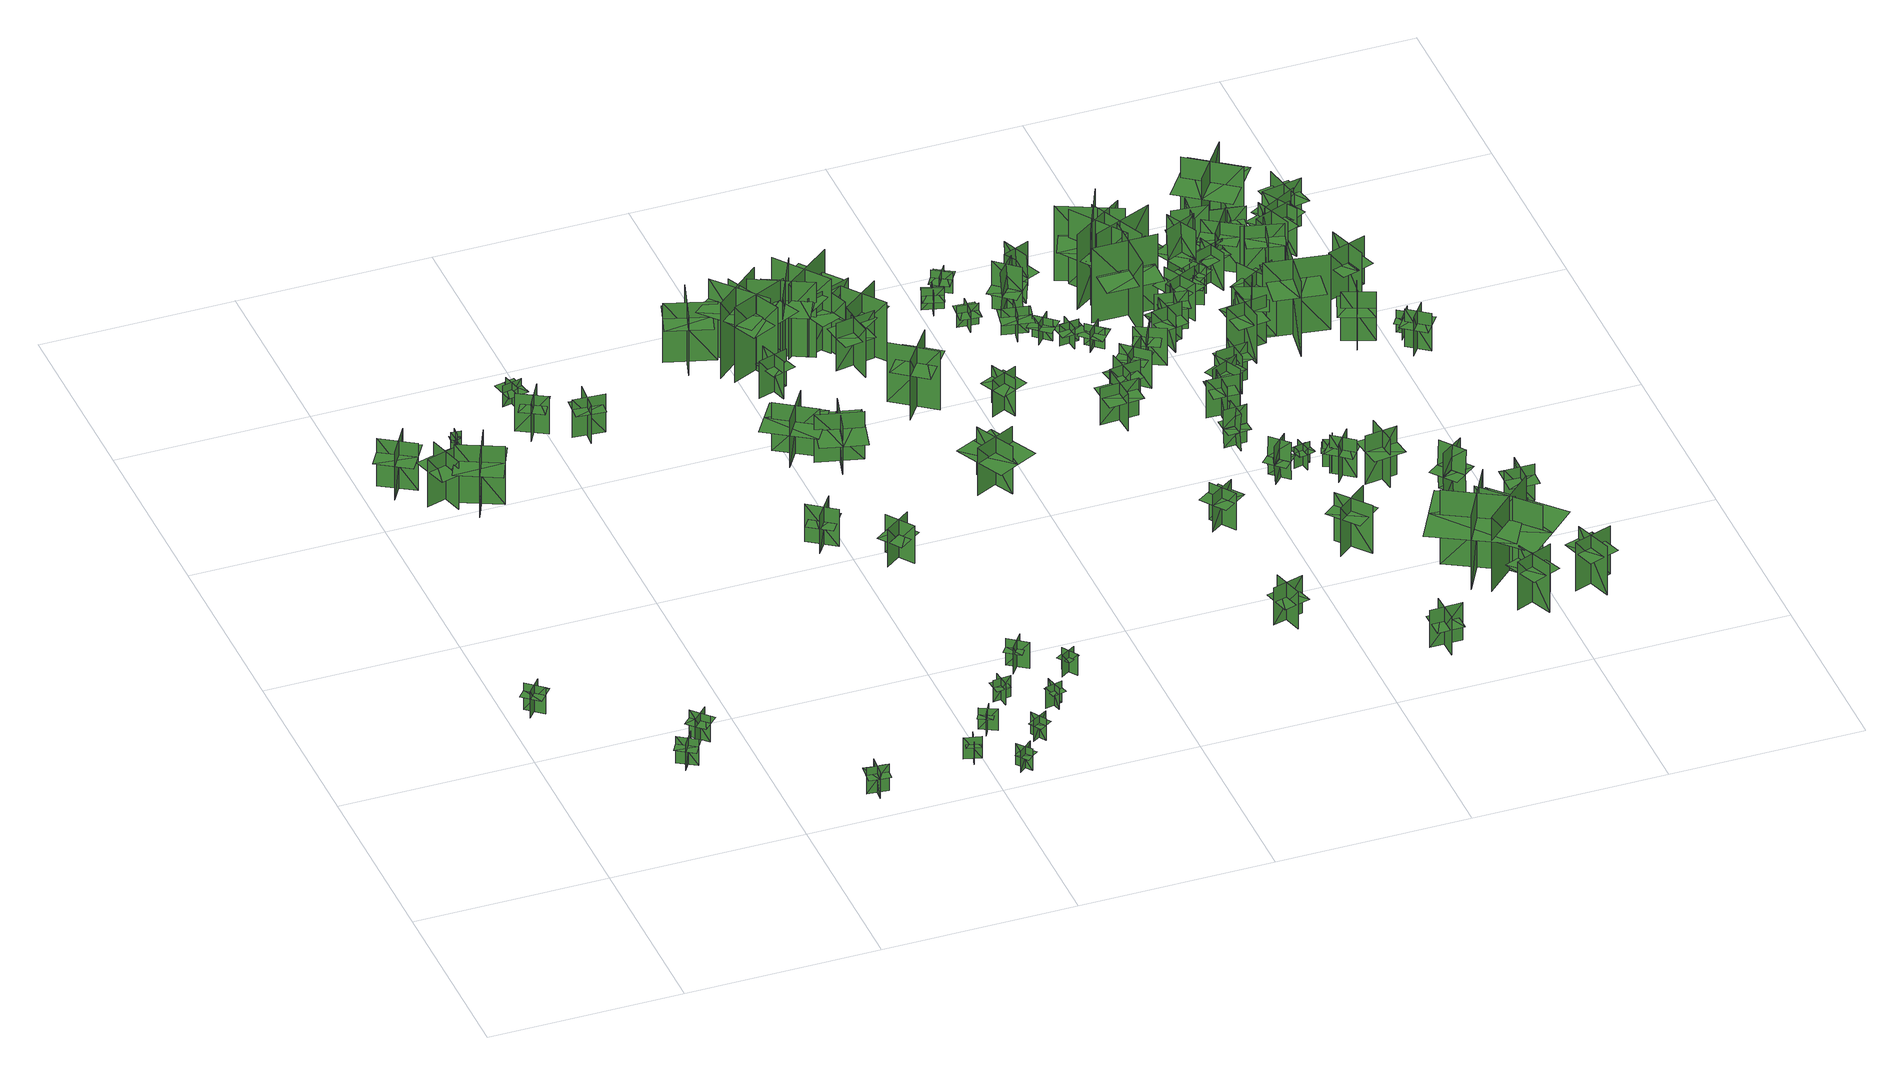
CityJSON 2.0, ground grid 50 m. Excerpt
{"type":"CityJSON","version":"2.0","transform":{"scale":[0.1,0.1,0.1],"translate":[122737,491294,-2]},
"CityObjects":{
"tree1":{"type":"SolitaryVegetationObject","geometry":[{"type":"MultiSurface","lod":"1","boundaries":[[[0,1,2]],[[0,2,3]],[[4,5,6]],[[4,6,7]],[[8,9,10]],[[8,10,11]],[[8,11,12]],[[8,12,13]]]}]},
"tree2":{"type":"SolitaryVegetationObject","geometry":[{"type":"MultiSurface","lod":"1","boundaries":[[[14,15,16]],[[14,16,17]],[[18,19,20]],[[18,20,21]],[[22,23,24]],[[22,24,25]],[[22,25,26]],[[22,26,27]]]}]},
"tree3":{"type":"SolitaryVegetationObject","geometry":[{"type":"MultiSurface","lod":"1","boundaries":[[[28,29,30]],[[28,30,31]],[[32,33,34]],[[32,34,35]],[[36,37,38]],[[36,38,39]],[[36,39,40]],[[36,40,41]]]}]},
"tree4":{"type":"SolitaryVegetationObject","geometry":[{"type":"MultiSurface","lod":"1","boundaries":[[[42,43,44]],[[42,44,45]],[[46,47,48]],[[46,48,49]],[[50,51,52]],[[50,52,53]],[[50,53,54]],[[50,54,55]]]}]},
"tree5":{"type":"SolitaryVegetationObject","geometry":[{"type":"MultiSurface","lod":"1","boundaries":[[[56,57,58]],[[56,58,59]],[[60,61,62]],[[60,62,63]],[[64,65,66]],[[64,66,67]],[[64,67,68]],[[64,68,69]]]}]},
"tree6":{"type":"SolitaryVegetationObject","geometry":[{"type":"MultiSurface","lod":"1","boundaries":[[[70,71,72]],[[70,72,73]],[[74,75,76]],[[74,76,77]],[[78,79,80]],[[78,80,81]],[[78,81,82]],[[78,82,83]]]}]},
"tree7":{"type":"SolitaryVegetationObject","geometry":[{"type":"MultiSurface","lod":"1","boundaries":[[[84,85,86]],[[84,86,87]],[[88,89,90]],[[88,90,91]],[[92,93,94]],[[92,94,95]],[[92,95,96]],[[92,96,97]]]}]},
"tree8":{"type":"SolitaryVegetationObject","geometry":[{"type":"MultiSurface","lod":"1","boundaries":[[[98,99,100]],[[98,100,101]],[[102,103,104]],[[102,104,105]],[[106,107,103]],[[106,103,102]],[[108,109,99]],[[108,99,98]],[[110,111,112]],[[110,112,113]],[[114,115,116]],[[114,116,117]]]}]},
"tree9":{"type":"SolitaryVegetationObject","geometry":[{"type":"MultiSurface","lod":"1","boundaries":[[[118,119,120]],[[118,120,121]],[[122,123,124]],[[122,124,125]],[[126,127,128]],[[126,128,129]],[[126,130,131]],[[126,131,127]]]}]},
"tree10":{"type":"SolitaryVegetationObject","geometry":[{"type":"MultiSurface","lod":"1","boundaries":[[[132,133,134]],[[132,134,135]],[[136,137,138]],[[136,138,139]],[[140,141,142]],[[140,142,143]],[[140,143,144]],[[140,144,145]]]}]},
"tree11":{"type":"SolitaryVegetationObject","geometry":[{"type":"MultiSurface","lod":"1","boundaries":[[[146,147,148]],[[146,148,149]],[[150,151,152]],[[150,152,153]],[[154,155,156]],[[154,156,157]],[[154,157,158]],[[154,158,159]]]}]},
"tree12":{"type":"SolitaryVegetationObject","geometry":[{"type":"MultiSurface","lod":"1","boundaries":[[[160,161,162]],[[160,162,163]],[[164,165,166]],[[164,166,167]],[[168,169,170]],[[168,170,171]],[[168,171,172]],[[168,172,173]]]}]},
"tree13":{"type":"SolitaryVegetationObject","geometry":[{"type":"MultiSurface","lod":"1","boundaries":[[[174,175,176]],[[174,176,177]],[[178,179,180]],[[178,180,181]],[[182,183,184]],[[182,184,185]],[[182,186,187]],[[182,187,183]]]}]},
"tree14":{"type":"SolitaryVegetationObject","geometry":[{"type":"MultiSurface","lod":"1","boundaries":[[[188,189,190]],[[188,190,191]],[[192,193,194]],[[192,194,195]],[[196,197,198]],[[196,198,199]],[[196,199,200]],[[196,200,201]]]}]},
"tree15":{"type":"SolitaryVegetationObject","geometry":[{"type":"MultiSurface","lod":"1","boundaries":[[[202,203,204]],[[202,204,205]],[[206,207,208]],[[206,208,209]],[[210,211,212]],[[210,212,213]],[[210,213,214]],[[210,214,215]]]}]},
"tree16":{"type":"SolitaryVegetationObject","geometry":[{"type":"MultiSurface","lod":"1","boundaries":[[[216,217,218]],[[216,218,219]],[[220,221,222]],[[220,222,223]],[[224,225,226]],[[224,226,227]],[[224,227,228]],[[224,228,229]]]}]},
"tree17":{"type":"SolitaryVegetationObject","geometry":[{"type":"MultiSurface","lod":"1","boundaries":[[[230,231,232]],[[230,232,233]],[[234,235,236]],[[234,236,237]],[[238,239,240]],[[238,240,241]],[[238,242,243]],[[238,243,239]]]}]},
"tree18":{"type":"SolitaryVegetationObject","geometry":[{"type":"MultiSurface","lod":"1","boundaries":[[[244,245,246]],[[244,246,247]],[[248,249,250]],[[248,250,251]],[[252,253,254]],[[252,254,255]],[[252,255,256]],[[252,256,257]]]}]},
"tree19":{"type":"SolitaryVegetationObject","geometry":[{"type":"MultiSurface","lod":"1","boundaries":[[[258,259,260]],[[258,260,261]],[[262,263,264]],[[262,264,265]],[[266,267,268]],[[266,268,269]],[[266,269,270]],[[266,270,271]]]}]},
"tree20":{"type":"SolitaryVegetationObject","geometry":[{"type":"MultiSurface","lod":"1","boundaries":[[[272,273,274]],[[272,274,275]],[[276,277,278]],[[276,278,279]],[[280,281,282]],[[280,282,283]],[[280,284,285]],[[280,285,281]]]}]},
"tree21":{"type":"SolitaryVegetationObject","geometry":[{"type":"MultiSurface","lod":"1","boundaries":[[[286,287,288]],[[286,288,289]],[[290,291,292]],[[290,292,293]],[[294,295,296]],[[294,296,297]],[[294,297,298]],[[294,298,299]]]}]},
"tree22":{"type":"SolitaryVegetationObject","geometry":[{"type":"MultiSurface","lod":"1","boundaries":[[[300,301,302]],[[300,302,303]],[[304,305,306]],[[304,306,307]],[[308,309,310]],[[308,310,311]],[[308,311,312]],[[308,312,313]]]}]},
"tree23":{"type":"SolitaryVegetationObject","geometry":[{"type":"MultiSurface","lod":"1","boundaries":[[[314,315,316]],[[314,316,317]],[[318,319,320]],[[318,320,321]],[[322,323,324]],[[322,324,325]],[[322,326,327]],[[322,327,323]]]}]},
"tree24":{"type":"SolitaryVegetationObject","geometry":[{"type":"MultiSurface","lod":"1","boundaries":[[[328,329,330]],[[328,330,331]],[[332,333,334]],[[332,334,335]],[[336,337,338]],[[336,338,339]],[[336,339,340]],[[336,340,341]]]}]},
"tree25":{"type":"SolitaryVegetationObject","geometry":[{"type":"MultiSurface","lod":"1","boundaries":[[[342,343,344]],[[342,344,345]],[[346,347,348]],[[346,348,349]],[[350,351,352]],[[350,352,353]],[[350,354,355]],[[350,355,351]]]}]},
"tree26":{"type":"SolitaryVegetationObject","geometry":[{"type":"MultiSurface","lod":"1","boundaries":[[[356,357,358]],[[356,358,359]],[[360,361,362]],[[360,362,363]],[[364,365,366]],[[364,366,367]],[[364,367,368]],[[364,368,369]]]}]},
"tree27":{"type":"SolitaryVegetationObject","geometry":[{"type":"MultiSurface","lod":"1","boundaries":[[[370,371,372]],[[370,372,373]],[[374,375,376]],[[374,376,377]],[[378,379,380]],[[378,380,381]],[[378,382,383]],[[378,383,379]]]}]},
"tree28":{"type":"SolitaryVegetationObject","geometry":[{"type":"MultiSurface","lod":"1","boundaries":[[[384,385,386]],[[384,386,387]],[[388,389,390]],[[388,390,391]],[[392,393,394]],[[392,394,395]],[[392,396,397]],[[392,397,393]]]}]},
"tree29":{"type":"SolitaryVegetationObject","geometry":[{"type":"MultiSurface","lod":"1","boundaries":[[[398,399,400]],[[398,400,401]],[[402,403,404]],[[402,404,405]],[[406,407,408]],[[406,408,409]],[[406,410,411]],[[406,411,407]]]}]},
"tree30":{"type":"SolitaryVegetationObject","geometry":[{"type":"MultiSurface","lod":"1","boundaries":[[[412,413,414]],[[412,414,415]],[[416,417,418]],[[416,418,419]],[[420,421,422]],[[420,422,423]],[[420,423,424]],[[420,424,425]]]}]},
"tree31":{"type":"SolitaryVegetationObject","geometry":[{"type":"MultiSurface","lod":"1","boundaries":[[[426,427,428]],[[426,428,429]],[[430,431,432]],[[430,432,433]],[[434,435,436]],[[434,436,437]],[[434,437,438]],[[434,438,439]]]}]},
"tree32":{"type":"SolitaryVegetationObject","geometry":[{"type":"MultiSurface","lod":"1","boundaries":[[[440,441,442]],[[440,442,443]],[[444,445,446]],[[444,446,447]],[[448,449,450]],[[448,450,451]],[[448,451,452]],[[448,452,453]]]}]},
"tree33":{"type":"SolitaryVegetationObject","geometry":[{"type":"MultiSurface","lod":"1","boundaries":[[[454,455,456]],[[454,456,457]],[[458,459,460]],[[458,460,461]],[[462,463,464]],[[462,464,465]],[[462,466,467]],[[462,467,463]]]}]},
"tree34":{"type":"SolitaryVegetationObject","geometry":[{"type":"MultiSurface","lod":"1","boundaries":[[[468,469,470]],[[468,470,471]],[[472,473,474]],[[472,474,475]],[[476,477,478]],[[476,478,479]],[[476,479,480]],[[476,480,481]]]}]},
"tree35":{"type":"SolitaryVegetationObject","geometry":[{"type":"MultiSurface","lod":"1","boundaries":[[[482,483,484]],[[482,484,485]],[[486,487,488]],[[486,488,489]],[[490,491,492]],[[490,492,493]],[[490,494,495]],[[490,495,491]]]}]},
"tree36":{"type":"SolitaryVegetationObject","geometry":[{"type":"MultiSurface","lod":"1","boundaries":[[[496,497,498]],[[496,498,499]],[[500,501,502]],[[500,502,503]],[[504,505,506]],[[504,506,507]],[[504,507,508]],[[504,508,509]]]}]},
"tree37":{"type":"SolitaryVegetationObject","geometry":[{"type":"MultiSurface","lod":"1","boundaries":[[[510,511,512]],[[510,512,513]],[[514,515,516]],[[514,516,517]],[[518,519,520]],[[518,520,521]],[[518,521,522]],[[518,522,523]]]}]},
"tree38":{"type":"SolitaryVegetationObject","geometry":[{"type":"MultiSurface","lod":"1","boundaries":[[[524,525,526]],[[524,526,527]],[[528,529,530]],[[528,530,531]],[[532,533,534]],[[532,534,535]],[[532,535,536]],[[532,536,537]]]}]},
"tree39":{"type":"SolitaryVegetationObject","geometry":[{"type":"MultiSurface","lod":"1","boundaries":[[[538,539,540]],[[538,540,541]],[[542,543,544]],[[542,544,545]],[[546,547,548]],[[546,548,549]],[[546,549,550]],[[546,550,551]]]}]},
"tree40":{"type":"SolitaryVegetationObject","geometry":[{"type":"MultiSurface","lod":"1","boundaries":[[[552,553,554]],[[552,554,555]],[[556,557,558]],[[556,558,559]],[[560,561,562]],[[560,562,563]],[[560,563,564]],[[560,564,565]]]}]},
"tree41":{"type":"SolitaryVegetationObject","geometry":[{"type":"MultiSurface","lod":"1","boundaries":[[[566,567,568]],[[566,568,569]],[[570,571,572]],[[570,572,573]],[[574,575,576]],[[574,576,577]],[[574,577,578]],[[574,578,579]]]}]},
"tree42":{"type":"SolitaryVegetationObject","geometry":[{"type":"MultiSurface","lod":"1","boundaries":[[[580,581,582]],[[580,582,583]],[[584,585,586]],[[584,586,587]],[[588,589,590]],[[588,590,591]],[[588,591,592]],[[588,592,593]]]}]},
"tree43":{"type":"SolitaryVegetationObject","geometry":[{"type":"MultiSurface","lod":"1","boundaries":[[[594,595,596]],[[594,596,597]],[[598,599,600]],[[598,600,601]],[[602,603,604]],[[602,604,605]],[[602,606,607]],[[602,607,603]]]}]},
"tree44":{"type":"SolitaryVegetationObject","geometry":[{"type":"MultiSurface","lod":"1","boundaries":[[[608,609,610]],[[608,610,611]],[[612,613,614]],[[612,614,615]],[[616,617,618]],[[616,618,619]],[[616,620,621]],[[616,621,617]]]}]},
"tree45":{"type":"SolitaryVegetationObject","geometry":[{"type":"MultiSurface","lod":"1","boundaries":[[[622,623,624]],[[622,624,625]],[[626,627,628]],[[626,628,629]],[[630,631,627]],[[630,627,626]],[[632,633,623]],[[632,623,622]],[[622,623,634]],[[622,634,635]],[[622,636,637]],[[622,637,623]]]}]},
"tree46":{"type":"SolitaryVegetationObject","geometry":[{"type":"MultiSurface","lod":"1","boundaries":[[[638,639,640]],[[638,640,641]],[[642,643,644]],[[642,644,645]],[[646,647,648]],[[646,648,649]],[[646,649,650]],[[646,650,651]]]}]},
"tree47":{"type":"SolitaryVegetationObject","geometry":[{"type":"MultiSurface","lod":"1","boundaries":[[[652,653,654]],[[652,654,655]],[[656,657,658]],[[656,658,659]],[[660,661,662]],[[660,662,663]],[[660,663,664]],[[660,664,665]]]}]},
"tree48":{"type":"SolitaryVegetationObject","geometry":[{"type":"MultiSurface","lod":"1","boundaries":[[[666,667,668]],[[666,668,669]],[[670,671,672]],[[670,672,673]],[[674,675,671]],[[674,671,670]],[[676,677,667]],[[676,667,666]],[[666,667,678]],[[666,678,679]],[[666,680,681]],[[666,681,667]]]}]},
"tree49":{"type":"SolitaryVegetationObject","geometry":[{"type":"MultiSurface","lod":"1","boundaries":[[[682,683,684]],[[682,684,685]],[[686,687,688]],[[686,688,689]],[[690,691,692]],[[690,692,693]],[[690,694,695]],[[690,695,691]]]}]},
"tree50":{"type":"SolitaryVegetationObject","geometry":[{"type":"MultiSurface","lod":"1","boundaries":[[[696,697,698]],[[696,698,699]],[[700,701,702]],[[700,702,703]],[[704,705,701]],[[704,701,700]],[[706,707,697]],[[706,697,696]],[[696,697,708]],[[696,708,709]],[[696,710,711]],[[696,711,697]]]}]},
"tree51":{"type":"SolitaryVegetationObject","geometry":[{"type":"MultiSurface","lod":"1","boundaries":[[[712,713,714]],[[712,714,715]],[[716,717,718]],[[716,718,719]],[[720,721,722]],[[720,722,723]],[[720,724,725]],[[720,725,721]]]}]},
"tree52":{"type":"SolitaryVegetationObject","geometry":[{"type":"MultiSurface","lod":"1","boundaries":[[[726,727,728]],[[726,728,729]],[[730,731,732]],[[730,732,733]],[[734,735,736]],[[734,736,737]],[[734,737,738]],[[734,738,739]]]}]},
"tree53":{"type":"SolitaryVegetationObject","geometry":[{"type":"MultiSurface","lod":"1","boundaries":[[[740,741,742]],[[740,742,743]],[[744,745,746]],[[744,746,747]],[[748,749,745]],[[748,745,744]],[[750,751,741]],[[750,741,740]],[[740,741,752]],[[740,752,753]],[[740,754,755]],[[740,755,741]]]}]},
"tree54":{"type":"SolitaryVegetationObject","geometry":[{"type":"MultiSurface","lod":"1","boundaries":[[[756,757,758]],[[756,758,759]],[[760,761,762]],[[760,762,763]],[[764,765,761]],[[764,761,760]],[[766,767,757]],[[766,757,756]],[[756,757,768]],[[756,768,769]],[[756,770,771]],[[756,771,757]]]}]},
"tree55":{"type":"SolitaryVegetationObject","geometry":[{"type":"MultiSurface","lod":"1","boundaries":[[[772,773,774]],[[772,774,775]],[[776,777,778]],[[776,778,779]],[[780,781,782]],[[780,782,783]],[[780,784,785]],[[780,785,781]]]}]},
"tree56":{"type":"SolitaryVegetationObject","geometry":[{"type":"MultiSurface","lod":"1","boundaries":[[[786,787,788]],[[786,788,789]],[[790,791,792]],[[790,792,793]],[[794,795,796]],[[794,796,797]],[[794,798,799]],[[794,799,795]]]}]},
"tree57":{"type":"SolitaryVegetationObject","geometry":[{"type":"MultiSurface","lod":"1","boundaries":[[[800,801,802]],[[800,802,803]],[[804,805,806]],[[804,806,807]],[[808,809,810]],[[808,810,811]],[[808,811,812]],[[808,812,813]]]}]},
"tree58":{"type":"SolitaryVegetationObject","geometry":[{"type":"MultiSurface","lod":"1","boundaries":[[[814,815,816]],[[814,816,817]],[[818,819,820]],[[818,820,821]],[[822,823,824]],[[822,824,825]],[[822,826,827]],[[822,827,823]]]}]},
"tree59":{"type":"SolitaryVegetationObject","geometry":[{"type":"MultiSurface","lod":"1","boundaries":[[[828,829,830]],[[828,830,831]],[[832,833,834]],[[832,834,835]],[[836,837,838]],[[836,838,839]],[[836,840,841]],[[836,841,837]]]}]},
"tree60":{"type":"SolitaryVegetationObject","geometry":[{"type":"MultiSurface","lod":"1","boundaries":[[[842,843,844]],[[842,844,845]],[[846,847,848]],[[846,848,849]],[[850,851,852]],[[850,852,853]],[[850,851,854]],[[850,854,855]]]}]},
"tree61":{"type":"SolitaryVegetationObject","geometry":[{"type":"MultiSurface","lod":"1","boundaries":[[[856,857,858]],[[856,858,859]],[[860,861,862]],[[860,862,863]],[[864,865,866]],[[864,866,867]],[[864,868,869]],[[864,869,865]]]}]},
"tree62":{"type":"SolitaryVegetationObject","geometry":[{"type":"MultiSurface","lod":"1","boundaries":[[[870,871,872]],[[870,872,873]],[[874,875,876]],[[874,876,877]],[[878,879,880]],[[878,880,881]],[[878,882,883]],[[878,883,879]]]}]},
"tree63":{"type":"SolitaryVegetationObject","geometry":[{"type":"MultiSurface","lod":"1","boundaries":[[[884,885,886]],[[884,886,887]],[[888,889,890]],[[888,890,891]],[[892,893,894]],[[892,894,895]],[[892,896,897]],[[892,897,893]]]}]},
"tree64":{"type":"SolitaryVegetationObject","geometry":[{"type":"MultiSurface","lod":"1","boundaries":[[[898,899,900]],[[898,900,901]],[[902,903,904]],[[902,904,905]],[[906,907,908]],[[906,908,909]],[[906,910,911]],[[906,911,907]]]}]},
"tree65":{"type":"SolitaryVegetationObject","geometry":[{"type":"MultiSurface","lod":"1","boundaries":[[[912,913,914]],[[912,914,915]],[[916,917,918]],[[916,918,919]],[[920,921,922]],[[920,922,923]],[[920,924,925]],[[920,925,921]]]}]},
"tree66":{"type":"SolitaryVegetationObject","geometry":[{"type":"MultiSurface","lod":"1","boundaries":[[[926,927,928]],[[926,928,929]],[[930,931,932]],[[930,932,933]],[[934,935,936]],[[934,936,937]],[[934,938,939]],[[934,939,935]]]}]},
"tree67":{"type":"SolitaryVegetationObject","geometry":[{"type":"MultiSurface","lod":"1","boundaries":[[[940,941,942]],[[940,942,943]],[[944,945,946]],[[944,946,947]],[[948,949,950]],[[948,950,951]],[[948,951,952]],[[948,952,953]]]}]},
"tree68":{"type":"SolitaryVegetationObject","geometry":[{"type":"MultiSurface","lod":"1","boundaries":[[[954,955,956]],[[954,956,957]],[[958,959,960]],[[958,960,961]],[[962,963,964]],[[962,964,965]],[[962,966,967]],[[962,967,963]]]}]},
"tree69":{"type":"SolitaryVegetationObject","geometry":[{"type":"MultiSurface","lod":"1","boundaries":[[[968,969,970]],[[968,970,971]],[[972,973,974]],[[972,974,975]],[[976,977,978]],[[976,978,979]],[[976,980,981]],[[976,981,977]]]}]},
"tree70":{"type":"SolitaryVegetationObject","geometry":[{"type":"MultiSurface","lod":"1","boundaries":[[[982,983,984]],[[982,984,985]],[[986,987,988]],[[986,988,989]],[[990,991,992]],[[990,992,993]],[[990,994,995]],[[990,995,991]]]}]},
"tree71":{"type":"SolitaryVegetationObject","geometry":[{"type":"MultiSurface","lod":"1","boundaries":[[[996,997,998]],[[996,998,999]],[[1000,1001,1002]],[[1000,1002,1003]],[[1004,1005,1006]],[[1004,1006,1007]],[[1004,1007,1008]],[[1004,1008,1009]]]}]},
"tree72":{"type":"SolitaryVegetationObject","geometry":[{"type":"MultiSurface","lod":"1","boundaries":[[[1010,1011,1012]],[[1010,1012,1013]],[[1014,1015,1016]],[[1014,1016,1017]],[[1018,1019,1020]],[[1018,1020,1021]],[[1018,1021,1022]],[[1018,1022,1023]]]}]},
"tree73":{"type":"SolitaryVegetationObject","geometry":[{"type":"MultiSurface","lod":"1","boundaries":[[[1024,1025,1026]],[[1024,1026,1027]],[[1028,1029,1030]],[[1028,1030,1031]],[[1032,1033,1029]],[[1032,1029,1028]],[[1034,1035,1025]],[[1034,1025,1024]],[[1024,1025,1036]],[[1024,1036,1037]],[[1024,1038,1039]],[[1024,1039,1025]]]}]},
"tree74":{"type":"SolitaryVegetationObject","geometry":[{"type":"MultiSurface","lod":"1","boundaries":[[[1040,1041,1042]],[[1040,1042,1043]],[[1044,1045,1046]],[[1044,1046,1047]],[[1048,1049,1050]],[[1048,1050,1051]],[[1048,1052,1053]],[[1048,1053,1049]]]}]},
"tree75":{"type":"SolitaryVegetationObject","geometry":[{"type":"MultiSurface","lod":"1","boundaries":[[[1054,1055,1056]],[[1054,1056,1057]],[[1058,1059,1060]],[[1058,1060,1061]],[[1062,1063,1064]],[[1062,1064,1065]],[[1062,1066,1067]],[[1062,1067,1063]]]}]},
"tree76":{"type":"SolitaryVegetationObject","geometry":[{"type":"MultiSurface","lod":"1","boundaries":[[[1068,1069,1070]],[[1068,1070,1071]],[[1072,1073,1074]],[[1072,1074,1075]],[[1076,1077,1073]],[[1076,1073,1072]],[[1078,1079,1069]],[[1078,1069,1068]],[[1068,1069,1080]],[[1068,1080,1081]],[[1068,1082,1083]],[[1068,1083,1069]]]}]},
"tree77":{"type":"SolitaryVegetationObject","geometry":[{"type":"MultiSurface","lod":"1","boundaries":[[[1084,1085,1086]],[[1084,1086,1087]],[[1088,1089,1090]],[[1088,1090,1091]],[[1092,1093,1094]],[[1092,1094,1095]],[[1092,1096,1097]],[[1092,1097,1093]]]}]},
"tree78":{"type":"SolitaryVegetationObject","geometry":[{"type":"MultiSurface","lod":"1","boundaries":[[[1098,1099,1100]],[[1098,1100,1101]],[[1102,1103,1104]],[[1102,1104,1105]],[[1106,1107,1103]],[[1106,1103,1102]],[[1108,1109,1099]],[[1108,1099,1098]],[[1098,1099,1110]],[[1098,1110,1111]],[[1098,1112,1113]],[[1098,1113,1099]]]}]},
"tree79":{"type":"SolitaryVegetationObject","geometry":[{"type":"MultiSurface","lod":"1","boundaries":[[[1114,1115,1116]],[[1114,1116,1117]],[[1118,1119,1120]],[[1118,1120,1121]],[[1122,1123,1124]],[[1122,1124,1125]],[[1122,1126,1127]],[[1122,1127,1123]]]}]},
"tree80":{"type":"SolitaryVegetationObject","geometry":[{"type":"MultiSurface","lod":"1","boundaries":[[[1128,1129,1130]],[[1128,1130,1131]],[[1132,1133,1134]],[[1132,1134,1135]],[[1136,1137,1138]],[[1136,1138,1139]],[[1136,1140,1141]],[[1136,1141,1137]]]}]},
"tree81":{"type":"SolitaryVegetationObject","geometry":[{"type":"MultiSurface","lod":"1","boundaries":[[[1142,1143,1144]],[[1142,1144,1145]],[[1146,1147,1148]],[[1146,1148,1149]],[[1150,1151,1152]],[[1150,1152,1153]],[[1150,1154,1155]],[[1150,1155,1151]]]}]},
"tree82":{"type":"SolitaryVegetationObject","geometry":[{"type":"MultiSurface","lod":"1","boundaries":[[[1156,1157,1158]],[[1156,1158,1159]],[[1160,1161,1162]],[[1160,1162,1163]],[[1164,1165,1166]],[[1164,1166,1167]],[[1164,1168,1169]],[[1164,1169,1165]]]}]},
"tree83":{"type":"SolitaryVegetationObject","geometry":[{"type":"MultiSurface","lod":"1","boundaries":[[[1170,1171,1172]],[[1170,1172,1173]],[[1174,1175,1176]],[[1174,1176,1177]],[[1178,1179,1180]],[[1178,1180,1181]],[[1178,1182,1183]],[[1178,1183,1179]]]}]},
"tree84":{"type":"SolitaryVegetationObject","geometry":[{"type":"MultiSurface","lod":"1","boundaries":[[[1184,1185,1186]],[[1184,1186,1187]],[[1188,1189,1190]],[[1188,1190,1191]],[[1192,1193,1189]],[[1192,1189,1188]],[[1194,1195,1185]],[[1194,1185,1184]],[[1184,1185,1196]],[[1184,1196,1197]],[[1184,1198,1199]],[[1184,1199,1185]]]}]},
"tree85":{"type":"SolitaryVegetationObject","geometry":[{"type":"MultiSurface","lod":"1","boundaries":[[[1200,1201,1202]],[[1200,1202,1203]],[[1204,1205,1206]],[[1204,1206,1207]],[[1208,1209,1210]],[[1208,1210,1211]],[[1208,1212,1213]],[[1208,1213,1209]]]}]},
"tree86":{"type":"SolitaryVegetationObject","geometry":[{"type":"MultiSurface","lod":"1","boundaries":[[[1214,1215,1216]],[[1214,1216,1217]],[[1218,1219,1220]],[[1218,1220,1221]],[[1222,1223,1224]],[[1222,1224,1225]],[[1222,1225,1226]],[[1222,1226,1227]]]}]},
"tree87":{"type":"SolitaryVegetationObject","geometry":[{"type":"MultiSurface","lod":"1","boundaries":[[[1228,1229,1230]],[[1228,1230,1231]],[[1232,1233,1234]],[[1232,1234,1235]],[[1236,1237,1238]],[[1236,1238,1239]],[[1236,1240,1241]],[[1236,1241,1237]]]}]},
"tree88":{"type":"SolitaryVegetationObject","geometry":[{"type":"MultiSurface","lod":"1","boundaries":[[[1242,1243,1244]],[[1242,1244,1245]],[[1246,1247,1248]],[[1246,1248,1249]],[[1250,1251,1252]],[[1250,1252,1253]],[[1250,1254,1255]],[[1250,1255,1251]]]}]},
"tree89":{"type":"SolitaryVegetationObject","geometry":[{"type":"MultiSurface","lod":"1","boundaries":[[[1256,1257,1258]],[[1256,1258,1259]],[[1260,1261,1262]],[[1260,1262,1263]],[[1264,1265,1266]],[[1264,1266,1267]],[[1264,1267,1268]],[[1264,1268,1269]]]}]},
"tree90":{"type":"SolitaryVegetationObject","geometry":[{"type":"MultiSurface","lod":"1","boundaries":[[[1270,1271,1272]],[[1270,1272,1273]],[[1274,1275,1276]],[[1274,1276,1277]],[[1278,1279,1280]],[[1278,1280,1281]],[[1278,1282,1283]],[[1278,1283,1279]]]}]},
"tree91":{"type":"SolitaryVegetationObject","geometry":[{"type":"MultiSurface","lod":"1","boundaries":[[[1284,1285,1286]],[[1284,1286,1287]],[[1288,1289,1290]],[[1288,1290,1291]],[[1292,1293,1294]],[[1292,1294,1295]],[[1292,1296,1297]],[[1292,1297,1293]]]}]},
"tree92":{"type":"SolitaryVegetationObject","geometry":[{"type":"MultiSurface","lod":"1","boundaries":[[[1298,1299,1300]],[[1298,1300,1301]],[[1302,1303,1304]],[[1302,1304,1305]],[[1306,1307,1308]],[[1306,1308,1309]],[[1306,1310,1311]],[[1306,1311,1307]]]}]},
"tree93":{"type":"SolitaryVegetationObject","geometry":[{"type":"MultiSurface","lod":"1","boundaries":[[[1312,1313,1314]],[[1312,1314,1315]],[[1316,1317,1318]],[[1316,1318,1319]],[[1320,1321,1322]],[[1320,1322,1323]],[[1320,1324,1325]],[[1320,1325,1321]]]}]},
"tree94":{"type":"SolitaryVegetationObject","geometry":[{"type":"MultiSurface","lod":"1","boundaries":[[[1326,1327,1328]],[[1326,1328,1329]],[[1330,1331,1332]],[[1330,1332,1333]],[[1334,1335,1336]],[[1334,1336,1337]],[[1334,1338,1339]],[[1334,1339,1335]]]}]},
"tree95":{"type":"SolitaryVegetationObject","geometry":[{"type":"MultiSurface","lod":"1","boundaries":[[[1340,1341,1342]],[[1340,1342,1343]],[[1344,1345,1346]],[[1344,1346,1347]],[[1348,1349,1350]],[[1348,1350,1351]],[[1348,1352,1353]],[[1348,1353,1349]]]}]},
"tree96":{"type":"SolitaryVegetationObject","geometry":[{"type":"MultiSurface","lod":"1","boundaries":[[[1354,1355,1356]],[[1354,1356,1357]],[[1358,1359,1360]],[[1358,1360,1361]],[[1362,1363,1364]],[[1362,1364,1365]],[[1362,1365,1366]],[[1362,1366,1367]]]}]},
"tree97":{"type":"SolitaryVegetationObject","geometry":[{"type":"MultiSurface","lod":"1","boundaries":[[[1368,1369,1370]],[[1368,1370,1371]],[[1372,1373,1374]],[[1372,1374,1375]],[[1376,1377,1378]],[[1376,1378,1379]],[[1376,1380,1381]],[[1376,1381,1377]]]}]}
},
"vertices":[
[84,700,20],[49,658,20],[49,658,97],[84,700,97],[48,697,20],[90,661,20],[90,661,97],[48,697,97],[48,697,75],[30,676,75],[72,640,75],[90,661,75],[108,683,75],[65,718,75],
[319,328,20],[349,375,20],[349,375,97],[319,328,97],[355,336,20],[308,366,20],[308,366,97],[355,336,97],[355,336,76],[370,359,76],[323,389,76],[308,366,76],[294,342,76],[340,312,76],
[415,417,19],[376,456,19],[376,456,96],[415,417,96],[415,454,19],[376,414,19],[376,414,96],[415,454,96],[415,454,75],[396,473,75],[357,434,75],[376,414,75],[396,395,75],[435,434,75],
[53,1572,41],[106,1657,41],[106,1657,179],[53,1572,179],[118,1587,41],[33,1640,41],[33,1640,179],[118,1587,179],[118,1587,140],[144,1629,140],[60,1682,140],[33,1640,140],[7,1597,140],[91,1545,140],
[212,1546,40],[116,1519,40],[116,1519,179],[212,1546,179],[154,1579,40],[181,1483,40],[181,1483,179],[154,1579,179],[154,1579,140],[106,1565,140],[134,1469,140],[181,1483,140],[229,1497,140],[202,1592,140],
[217,1437,38],[268,1548,38],[268,1548,207],[217,1437,207],[293,1465,38],[183,1516,38],[183,1516,207],[293,1465,207],[293,1465,160],[319,1520,160],[209,1571,160],[183,1516,160],[157,1461,160],[267,1409,160],
[688,89,18],[743,84,18],[743,84,95],[688,89,95],[711,61,18],[716,116,18],[716,116,95],[711,61,95],[711,61,74],[739,58,74],[744,113,74],[716,116,74],[689,119,74],[683,64,74],
[259,1698,44],[261,1724,44],[261,1724,93],[259,1698,93],[274,1711,45],[248,1713,45],[248,1712,93],[274,1710,93],[274,1710,32],[248,1712,32],[259,1698,32],[261,1724,32],[259,1698,68],[261,1724,68],[248,1725,73],[246,1699,73],[261,1720,76],[259,1701,76],[269,1700,79],[271,1720,79],
[491,1775,21],[450,1704,21],[450,1704,131],[491,1775,131],[428,1758,21],[500,1717,21],[500,1717,131],[428,1758,131],[488,1769,102],[450,1704,102],[479,1687,102],[516,1753,102],[459,1786,102],[422,1720,102],
[989,111,32],[945,123,32],[945,123,94],[989,111,94],[975,137,32],[975,137,94],[962,92,94],[962,92,32],[975,137,74],[956,142,74],[946,106,74],[965,101,74],[983,96,74],[993,132,74],
[437,1863,17],[437,1863,79],[489,1875,79],[489,1875,17],[457,1893,17],[457,1893,79],[468,1843,79],[468,1843,17],[456,1901,59],[429,1895,59],[443,1833,59],[469,1838,59],[496,1844,59],[482,1907,59],
[1053,22,33],[1089,52,33],[1089,52,95],[1053,22,95],[1083,20,33],[1083,20,95],[1053,56,95],[1053,56,33],[1083,20,75],[1098,32,75],[1074,61,75],[1059,48,75],[1044,36,75],[1068,7,75],
[629,1679,20],[547,1686,20],[547,1686,130],[629,1679,130],[587,1728,20],[580,1646,20],[580,1646,130],[587,1728,130],[622,1679,102],[547,1686,102],[544,1653,102],[619,1647,102],[625,1712,102],[549,1718,102],
[1049,227,36],[1027,186,36],[1027,186,98],[1049,227,98],[1020,218,36],[1020,218,98],[1062,197,98],[1062,197,36],[1020,218,79],[1011,201,79],[1044,184,79],[1053,201,79],[1062,218,79],[1029,235,79],
[1123,120,40],[1163,144,40],[1163,144,102],[1123,120,102],[1152,113,40],[1152,113,102],[1128,153,102],[1128,153,40],[1152,113,83],[1169,124,83],[1149,155,83],[1133,145,83],[1116,135,83],[1136,103,83],
[1108,326,41],[1113,280,41],[1113,280,103],[1108,326,103],[1090,302,41],[1090,302,103],[1136,308,103],[1136,308,41],[1090,302,83],[1092,283,83],[1129,287,83],[1127,307,83],[1124,326,83],[1087,322,83],
[914,998,51],[963,1067,51],[963,1067,160],[914,998,160],[966,1007,51],[966,1007,160],[897,1056,160],[897,1056,51],[915,1004,118],[957,1064,118],[929,1084,118],[887,1024,118],[944,984,118],[986,1044,118],
[1222,210,47],[1212,256,47],[1212,256,109],[1222,210,109],[1238,235,47],[1238,235,109],[1193,225,109],[1193,225,47],[1238,235,90],[1234,254,90],[1198,246,90],[1202,227,90],[1206,208,90],[1242,216,90],
[1205,430,47],[1171,383,47],[1171,383,124],[1205,430,124],[1168,424,47],[1168,424,124],[1215,390,124],[1215,390,47],[1168,424,100],[1154,405,100],[1191,377,100],[1206,397,100],[1220,417,100],[1182,444,100],
[1113,940,51],[1045,890,51],[1045,890,160],[1113,940,160],[1061,948,51],[1061,948,160],[1110,880,160],[1110,880,51],[1111,934,118],[1051,891,118],[1071,863,118],[1131,906,118],[1090,963,118],[1030,920,118],
[1311,346,55],[1272,321,55],[1272,321,117],[1311,346,117],[1282,352,55],[1282,352,117],[1308,313,117],[1308,313,55],[1282,352,98],[1266,342,98],[1286,311,98],[1303,321,98],[1319,332,98],[1298,363,98],
[987,1392,17],[987,1392,157],[1053,1493,157],[1053,1493,17],[972,1472,17],[972,1472,157],[1069,1408,157],[1069,1408,17],[957,1482,111],[924,1432,111],[1045,1352,111],[1078,1402,111],[1111,1453,111],[990,1532,111],
[982,1860,17],[857,1898,17],[857,1898,189],[982,1860,189],[933,1950,17],[895,1826,17],[895,1826,189],[933,1950,189],[971,1863,145],[857,1898,145],[842,1848,145],[956,1814,145],[986,1912,145],[872,1947,145],
[1167,1364,15],[1167,1364,154],[1050,1393,154],[1050,1393,15],[1096,1323,15],[1096,1323,154],[1124,1436,154],[1124,1436,15],[1092,1306,109],[1151,1292,109],[1185,1432,109],[1126,1446,109],[1067,1460,109],[1034,1320,109],
[1078,1761,20],[970,1887,20],[970,1887,239],[1078,1761,239],[1087,1892,20],[961,1784,20],[961,1784,239],[1087,1892,239],[1068,1772,182],[970,1887,182],[920,1845,182],[1019,1729,182],[1118,1814,182],[1020,1929,182],
[1074,1661,14],[1050,1739,14],[1050,1739,123],[1074,1661,123],[1098,1707,14],[1098,1707,123],[1020,1683,123],[1020,1683,14],[1098,1707,89],[1088,1739,89],[1026,1720,89],[1036,1688,89],[1046,1655,89],[1108,1675,89],
[1137,1830,17],[987,1760,17],[987,1760,237],[1137,1830,237],[1014,1874,17],[1083,1724,17],[1083,1724,237],[1014,1874,237],[1124,1824,180],[987,1760,180],[1014,1701,180],[1151,1764,180],[1096,1883,180],[959,1819,180],
[1179,1903,17],[1107,1754,17],[1107,1754,236],[1179,1903,236],[1056,1859,17],[1205,1787,17],[1205,1787,236],[1056,1859,236],[1173,1890,180],[1107,1754,180],[1166,1726,180],[1232,1862,180],[1114,1919,180],[1048,1783,180],
[1272,1907,15],[1142,1805,15],[1142,1805,234],[1272,1907,234],[1143,1922,15],[1244,1791,15],[1244,1791,234],[1143,1922,234],[1261,1898,178],[1142,1805,178],[1182,1753,178],[1302,1846,178],[1221,1949,178],[1102,1856,178],
[1470,1177,20],[1470,1177,159],[1363,1124,159],[1363,1124,20],[1443,1101,20],[1443,1101,159],[1391,1205,159],[1391,1205,20],[1451,1085,114],[1505,1112,114],[1441,1241,114],[1387,1214,114],[1333,1188,114],[1397,1058,114],
[1219,1868,19],[1264,1749,19],[1264,1749,189],[1219,1868,189],[1185,1793,19],[1185,1793,189],[1305,1839,189],[1305,1839,19],[1185,1793,136],[1204,1743,136],[1300,1780,136],[1281,1829,136],[1262,1879,136],[1166,1843,136],
[1268,1771,18],[1285,1668,18],[1285,1668,158],[1268,1771,158],[1229,1717,18],[1229,1717,158],[1332,1734,158],[1332,1734,18],[1229,1717,114],[1236,1674,114],[1319,1687,114],[1311,1730,114],[1304,1774,114],[1222,1760,114],
[1404,1587,9],[1327,1482,9],[1327,1482,181],[1404,1587,181],[1303,1571,9],[1407,1493,9],[1407,1493,181],[1303,1571,181],[1398,1578,137],[1327,1482,137],[1368,1451,137],[1439,1547,137],[1356,1608,137],[1286,1512,137],
[1358,1804,19],[1257,1725,19],[1257,1725,190],[1358,1804,190],[1277,1813,19],[1277,1813,190],[1355,1712,190],[1355,1712,19],[1277,1813,136],[1235,1781,136],[1297,1700,136],[1340,1733,136],[1382,1765,136],[1319,1846,136],
[1845,394,48],[1867,312,48],[1867,312,157],[1845,394,157],[1819,348,48],[1819,348,157],[1900,370,157],[1900,370,48],[1849,389,115],[1869,318,115],[1902,327,115],[1882,398,115],[1815,380,115],[1834,309,115],
[1562,1398,17],[1529,1468,17],[1529,1468,125],[1562,1398,125],[1580,1446,17],[1510,1413,17],[1510,1413,125],[1580,1446,125],[1580,1446,95],[1563,1481,95],[1493,1448,95],[1510,1413,95],[1526,1378,95],[1596,1411,95],
[1502,1867,26],[1502,1867,88],[1554,1852,88],[1554,1852,26],[1535,1884,26],[1535,1884,88],[1520,1834,88],[1520,1834,26],[1537,1891,67],[1512,1899,67],[1493,1838,67],[1518,1830,67],[1544,1822,67],[1563,1883,67],
[1845,848,13],[1889,784,13],[1889,784,121],[1845,848,121],[1835,797,13],[1899,841,13],[1899,841,121],[1835,797,121],[1835,797,91],[1857,765,91],[1921,810,91],[1899,841,91],[1877,873,91],[1813,829,91],
[1557,1776,21],[1557,1776,83],[1611,1771,83],[1611,1771,21],[1585,1799,21],[1585,1799,83],[1581,1747,83],[1581,1747,21],[1586,1806,63],[1559,1808,63],[1554,1745,63],[1581,1742,63],[1608,1740,63],[1613,1804,63],
[1550,1931,25],[1550,1931,87],[1595,1903,87],[1595,1903,25],[1585,1938,25],[1585,1938,87],[1558,1895,87],[1558,1895,25],[1589,1945,66],[1567,1959,66],[1533,1905,66],[1555,1891,66],[1578,1877,66],[1612,1931,66],
[1782,1340,21],[1788,1240,21],[1788,1240,129],[1782,1340,129],[1735,1286,21],[1835,1292,21],[1835,1292,129],[1735,1286,129],[1739,1286,99],[1742,1242,99],[1834,1248,99],[1831,1292,99],[1828,1336,99],[1736,1330,99],
[1684,1734,22],[1684,1734,99],[1671,1669,99],[1671,1669,22],[1709,1696,22],[1709,1696,99],[1645,1709,99],[1645,1709,22],[1718,1694,74],[1725,1727,74],[1646,1742,74],[1640,1710,74],[1633,1677,74],[1712,1661,74],
[2165,160,55],[2167,76,55],[2167,76,164],[2165,160,164],[2129,122,55],[2129,122,164],[2213,123,164],[2213,123,55],[2169,155,123],[2170,82,123],[2204,82,123],[2203,156,123],[2133,155,123],[2134,81,123],
[1863,1357,22],[1781,1345,22],[1781,1345,132],[1863,1357,132],[1810,1396,22],[1822,1314,22],[1822,1314,132],[1810,1396,132],[1856,1356,103],[1781,1345,103],[1786,1313,103],[1861,1324,103],[1851,1389,103],[1776,1378,103],
[1720,1767,91],[1662,1817,91],[1636,1787,92],[1694,1737,92],[1667,1762,91],[1717,1820,91],[1713,1823,161],[1663,1765,161],[1663,1765,21],[1713,1823,21],[1722,1770,21],[1664,1819,21],[1662,1817,161],[1720,1767,161],[1745,1796,92],[1687,1846,92],
[1749,1680,22],[1749,1680,84],[1713,1640,84],[1713,1640,22],[1750,1644,22],[1750,1644,84],[1712,1678,84],[1712,1678,22],[1756,1639,64],[1774,1659,64],[1726,1701,64],[1708,1681,64],[1690,1661,64],[1738,1619,64],
[1781,1647,22],[1781,1647,84],[1787,1594,84],[1787,1594,22],[1809,1624,22],[1809,1624,84],[1758,1618,84],[1758,1618,22],[1817,1625,64],[1814,1651,64],[1750,1645,64],[1753,1618,64],[1756,1591,64],[1820,1598,64],
[1769,1859,93],[1698,1829,93],[1714,1793,93],[1784,1822,93],[1750,1809,93],[1720,1880,93],[1716,1878,163],[1745,1807,163],[1745,1807,23],[1716,1878,23],[1767,1862,23],[1697,1832,23],[1698,1829,163],[1769,1859,163],[1754,1894,93],[1683,1865,93],
[1900,1377,24],[1839,1433,24],[1839,1433,134],[1900,1377,134],[1897,1442,24],[1841,1381,24],[1841,1381,134],[1897,1442,134],[1895,1382,106],[1839,1433,106],[1817,1409,106],[1873,1358,106],[1917,1406,106],[1861,1457,106],
[1717,1862,75],[1775,1877,75],[1767,1907,76],[1710,1892,76],[1738,1898,75],[1752,1840,75],[1756,1841,130],[1741,1899,130],[1741,1899,21],[1756,1841,21],[1718,1860,21],[1775,1874,21],[1775,1877,130],[1717,1862,130],[1725,1833,76],[1782,1848,76],
[2158,579,14],[2091,661,14],[2091,661,155],[2158,579,155],[2166,662,14],[2083,595,14],[2083,595,155],[2166,662,155],[2152,586,118],[2091,661,118],[2058,634,118],[2119,559,118],[2185,612,118],[2123,688,118],
[1816,1566,23],[1816,1566,85],[1852,1606,85],[1852,1606,23],[1815,1602,23],[1815,1602,85],[1853,1568,85],[1853,1568,23],[1809,1607,64],[1791,1587,64],[1839,1544,64],[1857,1564,64],[1875,1585,64],[1826,1627,64],
[1976,1097,75],[2036,1101,75],[2034,1132,76],[1974,1128,76],[2003,1128,75],[2007,1069,75],[2011,1069,130],[2006,1129,130],[2006,1129,21],[2011,1069,21],[1977,1095,21],[2036,1098,21],[2036,1101,130],[1976,1097,130],[1978,1067,76],[2038,1071,76],
[2040,925,68],[2081,968,68],[2059,989,68],[2018,946,68],[2039,966,68],[2082,925,68],[2084,928,123],[2041,969,123],[2041,969,14],[2084,928,14],[2042,923,14],[2083,966,14],[2081,968,123],[2040,925,123],[2062,904,68],[2103,947,68],
[1905,1426,27],[1942,1500,27],[1942,1500,136],[1905,1426,136],[1966,1447,27],[1893,1484,27],[1893,1484,136],[1966,1447,136],[1908,1432,108],[1942,1500,108],[1912,1514,108],[1878,1447,108],[1937,1417,108],[1971,1485,108],
[2015,1173,23],[2018,1256,23],[2018,1256,132],[2015,1173,132],[2063,1218,23],[1980,1221,23],[1980,1221,132],[2063,1218,132],[2016,1180,104],[2018,1256,104],[1985,1257,104],[1983,1181,104],[2048,1179,104],[2051,1255,104],
[2148,973,17],[2105,964,17],[2105,964,79],[2148,973,79],[2124,990,17],[2132,946,17],[2132,946,79],[2124,990,79],[2124,990,62],[2102,985,62],[2111,942,62],[2132,946,62],[2154,951,62],[2145,994,62],
[2009,1255,25],[2083,1292,25],[2083,1292,134],[2009,1255,134],[2071,1235,25],[2034,1309,25],[2034,1309,134],[2071,1235,134],[2016,1258,106],[2083,1292,106],[2069,1321,106],[2001,1287,106],[2030,1229,106],[2098,1263,106],
[2033,1685,17],[1865,1685,17],[1865,1685,235],[2033,1685,235],[1958,1759,17],[1958,1759,235],[1958,1590,235],[1958,1590,17],[2023,1678,151],[1876,1678,151],[1876,1610,151],[2022,1610,151],[2023,1749,151],[1876,1749,151],
[2003,1486,30],[1989,1567,30],[1989,1567,140],[2003,1486,140],[2035,1531,30],[1954,1518,30],[1954,1518,140],[2035,1531,140],[2005,1486,103],[1992,1567,103],[1951,1560,103],[1965,1479,103],[2024,1573,103],[2038,1492,103],
[1871,1853,17],[1967,1714,17],[1967,1714,235],[1871,1853,235],[1853,1749,17],[1853,1749,235],[1992,1844,235],[1992,1844,17],[1883,1848,152],[1966,1727,152],[2023,1766,152],[1939,1886,152],[1825,1807,152],[1908,1686,152],
[1996,1807,18],[1842,1876,18],[1842,1876,237],[1996,1807,237],[1958,1905,18],[1958,1905,237],[1888,1752,237],[1888,1752,18],[1983,1805,153],[1849,1866,153],[1821,1804,153],[1955,1743,153],[2012,1870,153],[1879,1930,153],
[2215,928,18],[2171,946,18],[2171,946,97],[2215,928,97],[2201,962,18],[2183,918,18],[2183,918,97],[2201,962,97],[2201,962,71],[2183,918,71],[2207,908,71],[2225,952,71],[2177,971,71],[2159,927,71],
[2231,877,16],[2178,917,16],[2178,917,127],[2231,877,127],[2224,927,16],[2184,875,16],[2184,875,127],[2224,927,127],[2224,927,91],[2184,875,91],[2212,853,91],[2253,905,91],[2195,949,91],[2155,897,91],
[2042,1318,26],[2124,1328,26],[2124,1328,136],[2042,1318,136],[2093,1278,26],[2084,1360,26],[2084,1360,136],[2093,1278,136],[2049,1319,107],[2124,1328,107],[2120,1360,107],[2045,1351,107],[2053,1286,107],[2128,1295,107],
[1984,1581,30],[2065,1567,30],[2065,1567,140],[1984,1581,140],[2022,1527,30],[2036,1609,30],[2036,1609,140],[2022,1527,140],[1991,1579,112],[2065,1567,112],[2071,1599,112],[1996,1612,112],[1985,1547,112],[2060,1534,112],
[2325,360,14],[2325,360,231],[2416,523,231],[2416,523,14],[2292,482,14],[2292,482,231],[2450,395,231],[2450,395,14],[2268,495,160],[2223,413,160],[2419,305,160],[2465,387,160],[2510,469,160],[2313,577,160],
[1897,1734,18],[2052,1801,18],[2052,1801,236],[1897,1734,236],[1996,1696,18],[1996,1696,236],[1928,1850,236],[1928,1850,18],[1904,1744,152],[2039,1803,152],[2012,1866,152],[1877,1807,152],[1933,1679,152],[2067,1738,152],
[2462,197,21],[2421,295,21],[2421,295,162],[2462,197,162],[2493,275,21],[2395,234,21],[2395,234,162],[2493,275,162],[2458,206,125],[2421,295,125],[2382,279,125],[2420,189,125],[2497,222,125],[2460,311,125],
[2280,898,15],[2291,813,15],[2291,813,157],[2280,898,157],[2241,846,15],[2325,857,15],[2325,857,157],[2241,846,157],[2241,846,110],[2325,857,110],[2319,903,110],[2235,892,110],[2247,800,110],[2331,811,110],
[2114,1656,31],[2025,1611,31],[2025,1611,140],[2114,1656,140],[2046,1678,31],[2091,1588,31],[2091,1588,140],[2046,1678,140],[2048,1674,110],[2009,1655,110],[2050,1572,110],[2089,1592,110],[2128,1611,110],[2087,1694,110],
[2505,465,12],[2505,465,229],[2368,338,229],[2368,338,12],[2498,339,12],[2498,339,229],[2375,471,229],[2375,471,12],[2516,318,159],[2585,382,159],[2433,547,159],[2364,483,159],[2295,419,159],[2448,255,159],
[1987,1921,75],[2031,1881,75],[2052,1903,75],[2008,1944,75],[2028,1923,75],[1988,1880,75],[1990,1877,129],[2031,1921,129],[2031,1921,20],[1990,1877,20],[1985,1919,20],[2029,1879,20],[2031,1881,129],[1987,1921,129],[1967,1899,75],[2010,1858,75],
[2167,1378,29],[2152,1483,29],[2152,1483,170],[2167,1378,170],[2217,1446,29],[2111,1430,29],[2111,1430,170],[2217,1446,170],[2166,1387,134],[2152,1483,134],[2110,1477,134],[2124,1381,134],[2207,1393,134],[2193,1489,134],
[2080,1666,32],[2133,1640,32],[2133,1640,110],[2080,1666,110],[2095,1622,32],[2121,1675,32],[2121,1675,110],[2095,1622,110],[2084,1664,90],[2133,1640,90],[2143,1660,90],[2095,1685,90],[2074,1643,90],[2122,1619,90],
[2388,714,86],[2449,760,86],[2425,792,86],[2364,745,86],[2394,766,86],[2441,706,86],[2444,708,156],[2398,769,156],[2398,769,16],[2444,708,16],[2390,711,16],[2451,758,16],[2449,760,156],[2388,714,156],[2412,683,86],[2473,729,86],
[2173,1431,31],[2213,1530,31],[2213,1530,172],[2173,1431,172],[2250,1465,31],[2152,1505,31],[2152,1505,172],[2250,1465,172],[2177,1440,136],[2213,1530,136],[2174,1546,136],[2138,1456,136],[2216,1424,136],[2252,1514,136],
[2144,1724,104],[2103,1809,104],[2060,1788,104],[2100,1703,104],[2082,1745,104],[2166,1785,104],[2164,1790,190],[2080,1750,190],[2080,1750,18],[2164,1790,18],[2147,1726,18],[2107,1810,18],[2103,1809,190],[2144,1724,190],[2186,1745,104],[2146,1829,104],
[2164,1717,29],[2126,1690,29],[2126,1690,108],[2164,1717,108],[2128,1723,29],[2156,1685,29],[2156,1685,108],[2128,1723,108],[2128,1723,82],[2156,1685,82],[2177,1700,82],[2149,1738,82],[2107,1708,82],[2135,1669,82],
[2165,1719,24],[2151,1754,24],[2151,1754,87],[2165,1719,87],[2176,1746,24],[2141,1732,24],[2141,1732,87],[2176,1746,87],[2176,1746,66],[2141,1732,66],[2149,1712,66],[2184,1726,66],[2169,1765,66],[2134,1751,66],
[2620,229,11],[2586,330,11],[2586,330,152],[2620,229,152],[2657,305,11],[2556,271,11],[2556,271,152],[2657,305,152],[2617,238,116],[2586,330,116],[2547,317,116],[2577,224,116],[2657,251,116],[2626,343,116],
[2281,1576,27],[2190,1522,27],[2190,1522,168],[2281,1576,168],[2199,1596,27],[2254,1505,27],[2254,1505,168],[2199,1596,168],[2273,1572,131],[2190,1522,131],[2211,1486,131],[2295,1536,131],[2252,1608,131],[2168,1558,131],
[2140,1709,27],[2217,1740,27],[2217,1740,137],[2140,1709,137],[2200,1684,27],[2169,1761,27],[2169,1761,137],[2200,1684,137],[2147,1712,108],[2217,1740,108],[2205,1770,108],[2134,1742,108],[2159,1682,108],[2229,1710,108],
[2157,1764,104],[2167,1857,104],[2119,1862,104],[2109,1769,104],[2115,1813,104],[2208,1804,104],[2209,1809,190],[2116,1819,190],[2116,1819,18],[2209,1809,18],[2161,1763,18],[2171,1856,18],[2167,1857,190],[2157,1764,190],[2204,1759,104],[2214,1852,104],
[2282,1381,17],[2306,1545,17],[2306,1545,236],[2282,1381,236],[2386,1460,17],[2223,1484,17],[2223,1484,236],[2386,1460,236],[2284,1395,179],[2306,1545,179],[2242,1554,179],[2219,1405,179],[2349,1385,179],[2371,1535,179],
[2554,602,18],[2556,680,18],[2556,680,125],[2554,602,125],[2592,638,18],[2515,640,18],[2515,640,125],[2592,638,125],[2592,638,95],[2593,676,95],[2516,679,95],[2515,640,95],[2514,601,95],[2591,599,95],
[2271,1734,25],[2183,1793,25],[2183,1793,166],[2271,1734,166],[2254,1816,25],[2195,1728,25],[2195,1728,166],[2254,1816,166],[2263,1739,130],[2183,1793,130],[2159,1758,130],[2240,1704,130],[2287,1773,130],[2206,1828,130],
[2265,1872,24],[2249,1767,24],[2249,1767,165],[2265,1872,165],[2198,1822,24],[2303,1806,24],[2303,1806,165],[2198,1822,165],[2264,1863,129],[2249,1767,129],[2291,1761,129],[2306,1857,129],[2223,1870,129],[2208,1774,129],
[2195,1959,19],[2320,1868,19],[2320,1868,234],[2195,1959,234],[2210,1857,19],[2301,1982,19],[2301,1982,234],[2210,1857,234],[2210,1857,174],[2272,1812,174],[2364,1937,174],[2301,1982,174],[2239,2028,174],[2147,1903,174],
[2262,1736,22],[2365,1711,22],[2365,1711,163],[2262,1736,163],[2306,1665,22],[2331,1768,22],[2331,1768,163],[2306,1665,163],[2271,1734,127],[2365,1711,127],[2375,1752,127],[2281,1775,127],[2261,1693,127],[2355,1670,127],
[2471,1378,18],[2391,1407,18],[2391,1407,160],[2471,1378,160],[2443,1437,18],[2414,1357,18],[2414,1357,160],[2443,1437,160],[2443,1437,114],[2414,1357,114],[2457,1341,114],[2487,1421,114],[2399,1453,114],[2370,1373,114],
[2375,1716,20],[2337,1815,20],[2337,1815,161],[2375,1716,161],[2409,1793,20],[2309,1755,20],[2309,1755,161],[2409,1793,161],[2372,1724,124],[2337,1815,124],[2298,1800,124],[2332,1709,124],[2411,1739,124],[2376,1830,124],
[2415,1762,18],[2362,1854,18],[2362,1854,159],[2415,1762,159],[2436,1843,18],[2344,1790,18],[2344,1791,159],[2436,1843,159],[2410,1770,122],[2362,1854,122],[2326,1834,122],[2374,1749,122],[2447,1790,122],[2399,1875,122],
[2578,1290,19],[2525,1330,19],[2525,1330,129],[2578,1290,129],[2571,1340,19],[2531,1287,19],[2531,1287,129],[2571,1340,129],[2571,1340,93],[2531,1287,93],[2560,1265,93],[2600,1319,93],[2542,1362,93],[2502,1309,93],
[2494,1538,20],[2460,1641,20],[2460,1641,160],[2494,1538,160],[2524,1599,20],[2524,1599,160],[2421,1565,160],[2421,1565,20],[2488,1543,106],[2458,1633,106],[2416,1619,106],[2446,1529,106],[2531,1558,106],[2501,1647,106],
[2557,1397,20],[2528,1355,20],[2528,1355,84],[2557,1397,84],[2526,1391,20],[2526,1391,84],[2568,1362,84],[2568,1362,20],[2526,1391,62],[2511,1368,62],[2553,1340,62],[2568,1362,62],[2583,1385,62],[2542,1413,62],
[2412,1927,17],[2431,1822,17],[2431,1822,157],[2412,1927,157],[2365,1857,17],[2470,1876,17],[2470,1876,158],[2365,1857,157],[2414,1918,121],[2431,1822,121],[2473,1829,121],[2455,1925,121],[2373,1910,121],[2390,1815,121]
]}
